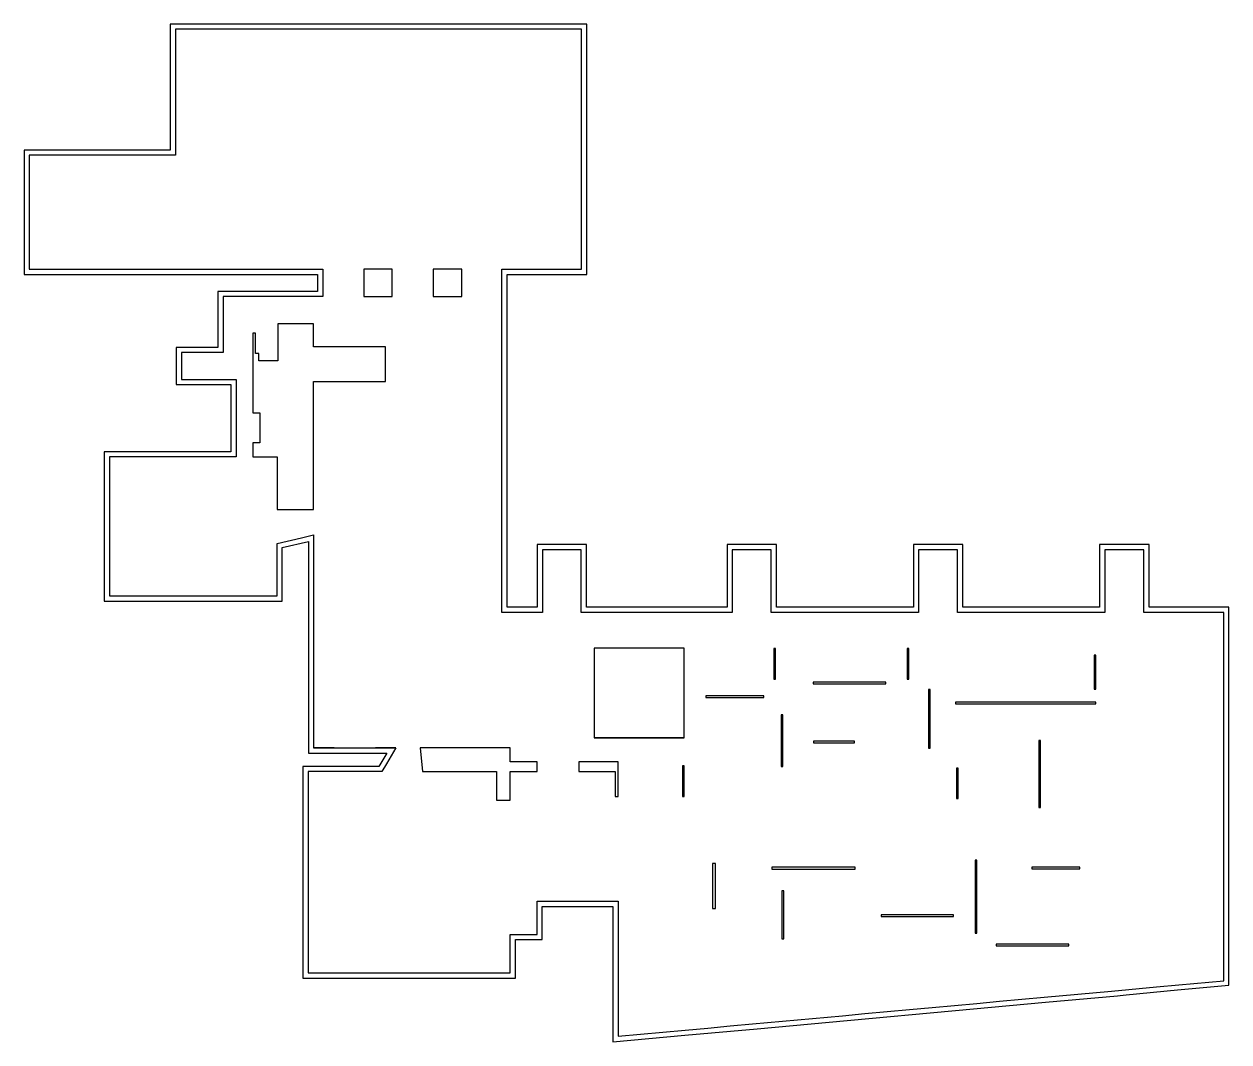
# Model space of a CAD drawing. Header units: metres. Extents: x -35 to 35.3, y -41.1 to 18.3.
import ezdxf

# ---------------------------------------------------------------- set-up
doc = ezdxf.new("R2010")
doc.units = ezdxf.units.M
doc.layers.add('FLOOR', color=8, linetype='Continuous')
doc.layers.add('WALLS', color=7, linetype='Continuous')

msp = doc.modelspace()

# ---------------------------------------------------------------- linework, layer by layer
at = {"layer": 'FLOOR', "color": 8}
msp.add_lwpolyline([(-7.152, 3.982), (-2.514, 3.982), (-2.514, 17.979), (-26.206, 17.979), (-26.206, 10.629), (-34.728, 10.629), (-34.728, 3.983), (-17.612, 3.983), (-17.612, 2.382), (-23.423, 2.382), (-23.423, -0.891), (-25.859, -0.891), (-25.859, -2.45), (-22.658, -2.45), (-22.658, -6.976), (-30.049, -6.976), (-30.049, -15.091), (-20.272, -15.091), (-20.272, -12.019), (-18.852, -11.693), (-18.142, -11.53), (-18.142, -23.961), (-16.941, -23.961), (-18.142, -23.961), (-16.941, -23.961), (-15.741, -23.961), (-14.54, -23.961), (-13.339, -23.961), (-14.54, -23.961), (-13.339, -23.961), (-13.89, -24.878), (-14.165, -25.337), (-18.458, -25.337), (-18.458, -37.091), (-6.673, -37.091), (-6.673, -34.838), (-5.103, -34.838), (-5.103, -32.901), (-0.383, -32.901), (-0.383, -40.782), (2.234, -40.542), (3.543, -40.422), (4.852, -40.303), (6.16, -40.183), (7.469, -40.063), (10.086, -39.823), (12.704, -39.584), (14.012, -39.464), (16.63, -39.225), (17.938, -39.105), (20.556, -38.865), (21.864, -38.746), (24.482, -38.506), (28.408, -38.147), (31.025, -37.907), (32.334, -37.787), (34.951, -37.548), (34.951, -16.05), (30.292, -16.05), (30.292, -12.4), (28.019, -12.4), (28.019, -16.05), (19.425, -16.05), (19.425, -12.4), (17.152, -12.4), (17.152, -16.05), (8.558, -16.05), (8.558, -12.4), (6.284, -12.4), (6.284, -16.05), (-2.524, -16.05), (-2.524, -12.4), (-4.797, -12.4), (-4.797, -16.05), (-7.152, -16.05), (-7.152, 2.73)], close=True, dxfattribs=at)
at = {"layer": 'WALLS', "color": 7}
for points in [[(-6.369, -37.395), (-6.369, -35.142), (-4.799, -35.142), (-4.799, -33.205), (-0.687, -33.205), (-0.687, -41.115), (3.52, -40.73), (7.728, -40.345), (11.935, -39.96), (20.35, -39.19), (24.557, -38.805), (28.765, -38.419), (28.909, -38.406), (29.271, -38.373), (29.271, -38.371), (32.263, -38.084), (35.255, -37.796), (35.255, -15.745), (30.596, -15.745), (30.596, -12.096), (27.715, -12.096), (27.715, -15.745), (19.729, -15.745), (19.729, -12.096), (16.847, -12.096), (16.847, -15.745), (8.862, -15.745), (8.862, -12.096), (5.98, -12.096), (5.98, -15.745), (-2.22, -15.745), (-2.22, -12.096), (-5.101, -12.096), (-5.101, -15.745), (-6.848, -15.745), (-6.848, 3.678), (-2.21, 3.678), (-2.21, 18.283), (-26.51, 18.283), (-26.51, 10.934), (-35.032, 10.934), (-35.032, 3.678), (-17.916, 3.678), (-17.916, 2.686), (-23.727, 2.686), (-23.727, -0.586), (-26.163, -0.586), (-26.163, -2.754), (-22.962, -2.754), (-22.962, -6.672), (-30.353, -6.672), (-30.353, -15.395), (-19.968, -15.395), (-19.968, -12.261), (-18.446, -11.911), (-18.446, -24.265), (-13.876, -24.265), (-14.337, -25.033), (-18.762, -25.033), (-18.762, -37.395)], [(-6.369, -37.395), (-6.369, -35.142), (-4.799, -35.142), (-4.799, -33.205), (-0.687, -33.205), (-0.687, -41.115), (3.52, -40.73), (7.728, -40.345), (11.935, -39.96), (20.35, -39.19), (24.557, -38.805), (28.765, -38.419), (28.909, -38.406), (29.271, -38.373), (29.271, -38.371), (32.263, -38.084), (35.255, -37.796), (35.255, -15.745), (30.596, -15.745), (30.596, -12.096), (27.715, -12.096), (27.715, -15.745), (19.729, -15.745), (19.729, -12.096), (16.847, -12.096), (16.847, -15.745), (8.862, -15.745), (8.862, -12.096), (5.98, -12.096), (5.98, -15.745), (-2.22, -15.745), (-2.22, -12.096), (-5.101, -12.096), (-5.101, -15.745), (-6.848, -15.745), (-6.848, 3.678), (-2.21, 3.678), (-2.21, 18.283), (-26.51, 18.283), (-26.51, 10.934), (-35.032, 10.934), (-35.032, 3.678), (-17.916, 3.678), (-17.916, 2.686), (-23.727, 2.686), (-23.727, -0.586), (-26.163, -0.586), (-26.163, -2.754), (-22.962, -2.754), (-22.962, -6.672), (-30.353, -6.672), (-30.353, -15.395), (-19.968, -15.395), (-19.968, -12.261), (-18.446, -11.911), (-18.446, -24.265), (-13.876, -24.265), (-14.337, -25.033), (-18.762, -25.033), (-18.762, -37.395)], [(-15.216, 2.381), (-13.554, 2.381), (-13.554, 3.982), (-15.216, 3.982)], [(-14.385, 3.982), (-15.216, 3.982), (-15.216, 2.381), (-13.554, 2.381), (-13.554, 3.982)], [(-10.328, 3.982), (-11.159, 3.982), (-11.159, 2.381), (-9.497, 2.381), (-9.497, 3.982)], [(-10.328, 3.982), (-11.159, 3.982), (-11.159, 2.381), (-9.497, 2.381), (-9.497, 3.982)], [(-21.526, 0.251), (-21.679, 0.251), (-21.679, -4.398), (-21.282, -4.398), (-21.282, -6.161), (-21.679, -6.161), (-21.679, -6.976), (-20.268, -6.976), (-20.268, -10.045), (-18.142, -10.045), (-18.142, -2.583), (-13.952, -2.583), (-13.952, -0.544), (-18.142, -0.544), (-18.142, 0.792), (-20.221, 0.792), (-20.221, -1.364), (-21.333, -1.365), (-21.333, -0.932), (-21.526, -0.932)], [(-21.526, 0.251), (-21.679, 0.251), (-21.679, -4.398), (-21.282, -4.398), (-21.282, -6.161), (-21.679, -6.161), (-21.679, -6.976), (-20.268, -6.976), (-20.268, -10.045), (-18.142, -10.045), (-18.142, -2.583), (-13.952, -2.583), (-13.952, -0.544), (-18.142, -0.544), (-18.142, 0.792), (-20.221, 0.792), (-20.221, -1.364), (-21.333, -1.365), (-21.333, -0.932), (-21.526, -0.932)], [(3.471, -18.129), (-1.78, -18.129), (-1.78, -23.379), (0.845, -23.379), (-1.78, -23.379), (0.845, -23.379), (3.471, -23.379), (0.845, -23.379), (3.471, -23.379)], [(3.471, -18.129), (-1.78, -18.129), (-1.78, -23.379), (0.845, -23.379), (-1.78, -23.379), (0.845, -23.379), (3.471, -23.379), (0.845, -23.379), (3.471, -23.379)], [(8.812, -19.506), (8.812, -18.16), (8.71, -18.16), (8.71, -19.954), (8.812, -19.954)], [(8.812, -19.506), (8.812, -18.16), (8.71, -18.16), (8.71, -19.954), (8.812, -19.954)], [(16.581, -19.506), (16.581, -18.16), (16.479, -18.16), (16.479, -19.954), (16.581, -19.954)], [(16.581, -19.506), (16.581, -18.16), (16.479, -18.16), (16.479, -19.954), (16.581, -19.954)], [(27.489, -18.548), (27.387, -18.548), (27.387, -20.536), (27.489, -20.536)], [(27.489, -18.548), (27.387, -18.548), (27.387, -20.536), (27.489, -20.536)], [(11.427, -20.118), (11.004, -20.118), (11.004, -20.219), (15.235, -20.219), (15.235, -20.118)], [(11.427, -20.118), (11.004, -20.118), (11.004, -20.219), (15.235, -20.219), (15.235, -20.118)], [(7.696, -21.015), (8.119, -21.015), (8.119, -20.913), (5.581, -20.913), (5.158, -20.913), (4.735, -20.913), (4.735, -21.015)], [(7.696, -21.015), (8.119, -21.015), (8.119, -20.913), (5.581, -20.913), (5.158, -20.913), (4.735, -20.913), (4.735, -21.015)], [(17.834, -20.546), (17.733, -20.546), (17.733, -23.971), (17.834, -23.971)], [(17.834, -20.546), (17.733, -20.546), (17.733, -23.971), (17.834, -23.971)], [(27.489, -21.29), (19.313, -21.29), (19.313, -21.392), (27.489, -21.392)], [(27.489, -21.392), (27.489, -21.29), (19.313, -21.29), (19.313, -21.392)], [(27.489, -21.29), (19.313, -21.29), (19.313, -21.392), (27.489, -21.392)], [(9.241, -22.034), (9.139, -22.034), (9.139, -25.052), (9.241, -25.052)], [(9.241, -22.034), (9.139, -22.034), (9.139, -25.052), (9.241, -25.052)], [(11.415, -23.563), (11.014, -23.563), (11.014, -23.665), (13.42, -23.665), (13.42, -23.563)], [(11.415, -23.563), (11.014, -23.563), (11.014, -23.665), (13.42, -23.665), (13.42, -23.563)], [(24.267, -23.533), (24.165, -23.533), (24.165, -27.437), (24.267, -27.437)], [(24.267, -23.533), (24.165, -23.533), (24.165, -27.437), (24.267, -27.437)], [(-11.925, -23.961), (-11.783, -25.337), (-7.478, -25.337), (-7.478, -27.009), (-6.673, -27.009), (-6.673, -25.337), (-5.103, -25.337), (-5.103, -24.766), (-6.673, -24.766), (-6.673, -23.961)], [(-11.925, -23.961), (-11.783, -25.337), (-7.478, -25.337), (-7.478, -27.009), (-6.673, -27.009), (-6.673, -25.337), (-5.103, -25.337), (-5.103, -24.766), (-6.673, -24.766), (-6.673, -23.961)], [(-1.53, -24.766), (-2.677, -24.766), (-2.677, -25.337), (-0.546, -25.337), (-0.546, -26.785), (-0.383, -26.785), (-0.383, -24.766)], [(-1.53, -24.766), (-2.677, -24.766), (-2.677, -25.337), (-0.546, -25.337), (-0.546, -26.785), (-0.383, -26.785), (-0.383, -24.766)], [(3.47, -25.001), (3.369, -25.001), (3.369, -26.785), (3.47, -26.785)], [(3.47, -25.001), (3.369, -25.001), (3.369, -26.785), (3.47, -26.785)], [(19.466, -25.133), (19.364, -25.133), (19.364, -26.917), (19.466, -26.917)], [(19.466, -25.133), (19.364, -25.133), (19.364, -26.917), (19.466, -26.917)], [(5.305, -32.675), (5.305, -30.71), (5.122, -30.71), (5.122, -33.33), (5.305, -33.33)], [(5.305, -32.675), (5.305, -30.71), (5.122, -30.71), (5.122, -33.33), (5.305, -33.33)], [(9.03, -30.924), (8.588, -30.924), (8.588, -31.026), (13.451, -31.026), (13.451, -30.924)], [(9.03, -30.924), (8.588, -30.924), (8.588, -31.026), (13.451, -31.026), (13.451, -30.924)], [(20.556, -30.516), (20.454, -30.516), (20.454, -34.767), (20.556, -34.767)], [(20.556, -30.516), (20.454, -30.516), (20.454, -34.767), (20.556, -34.767)], [(24.157, -30.913), (23.757, -30.913), (23.757, -31.015), (26.551, -31.015), (26.551, -30.913)], [(24.157, -30.913), (23.757, -30.913), (23.757, -31.015), (26.551, -31.015), (26.551, -30.913)], [(9.281, -33.101), (9.281, -32.3), (9.179, -32.3), (9.179, -35.103), (9.281, -35.103)], [(9.281, -33.101), (9.281, -32.3), (9.179, -32.3), (9.179, -35.103), (9.281, -35.103)], [(14.96, -33.695), (14.96, -33.798), (19.19, -33.798), (19.19, -33.695)], [(14.96, -33.695), (14.96, -33.798), (19.19, -33.798), (19.19, -33.695)], [(22.102, -35.409), (21.678, -35.409), (21.678, -35.511), (25.919, -35.511), (25.919, -35.409)], [(22.102, -35.409), (21.678, -35.409), (21.678, -35.511), (25.919, -35.511), (25.919, -35.409)]]:
    msp.add_lwpolyline(points, close=True, dxfattribs=at)

doc.saveas('drawing.dxf')
